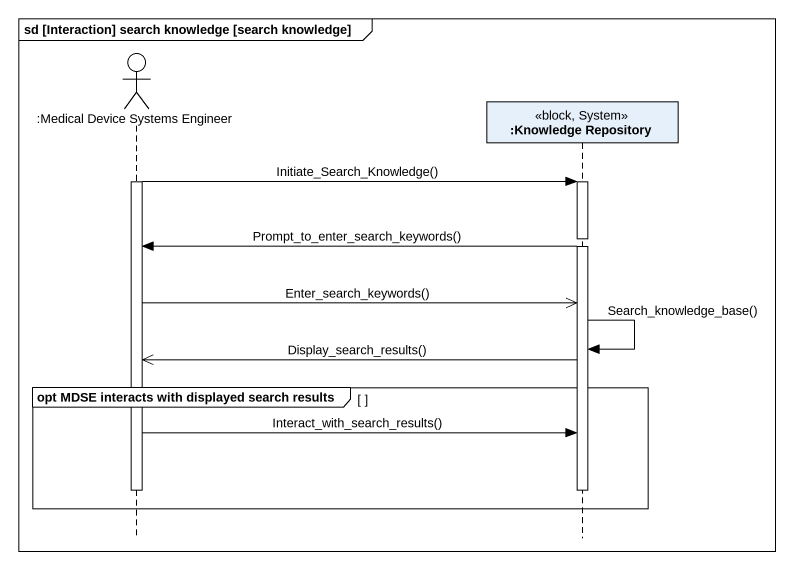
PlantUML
@startuml
mainframe sd [Interaction] search knowledge [search knowledge]
hide footbox
actor ":Medical Device Systems Engineer" as Medical_Device_Systems
participant ":Knowledge Repository" as Knowledge_Repository <<block, System>>

activate Medical_Device_Systems
Medical_Device_Systems -> Knowledge_Repository : Initiate_Search_Knowledge()
activate Knowledge_Repository
Knowledge_Repository -> Medical_Device_Systems : Prompt_to_enter_search_keywords()
Medical_Device_Systems ->> Knowledge_Repository : Enter_search_keywords()
Knowledge_Repository -> Knowledge_Repository : Search_knowledge_base()
Knowledge_Repository ->> Medical_Device_Systems : Display_search_results()
group opt MDSE interacts with displayed search results [ ]
  Medical_Device_Systems -> Knowledge_Repository : Interact_with_search_results()
  deactivate Medical_Device_Systems
  deactivate Knowledge_Repository
end
@enduml
